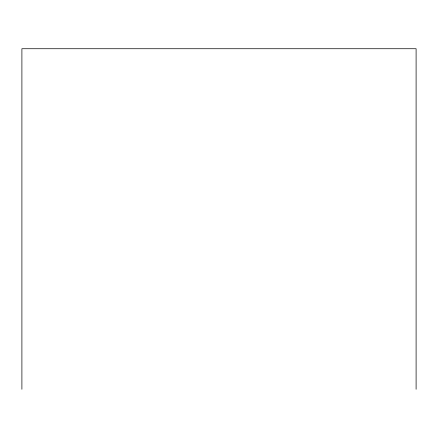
<?xml version="1.0" encoding="UTF-8"?>
<svg xmlns="http://www.w3.org/2000/svg" width="438" height="438" viewBox="0 0 438 438"><rect width="100%" height="100%" fill="white"/><g stroke="black" fill="none" stroke-linecap="round" stroke-linejoin="round"><path stroke-width="0.66" d="M416.1 389.272L416.1 48.727L21.9 48.727L21.9 389.272"/></g></svg>
